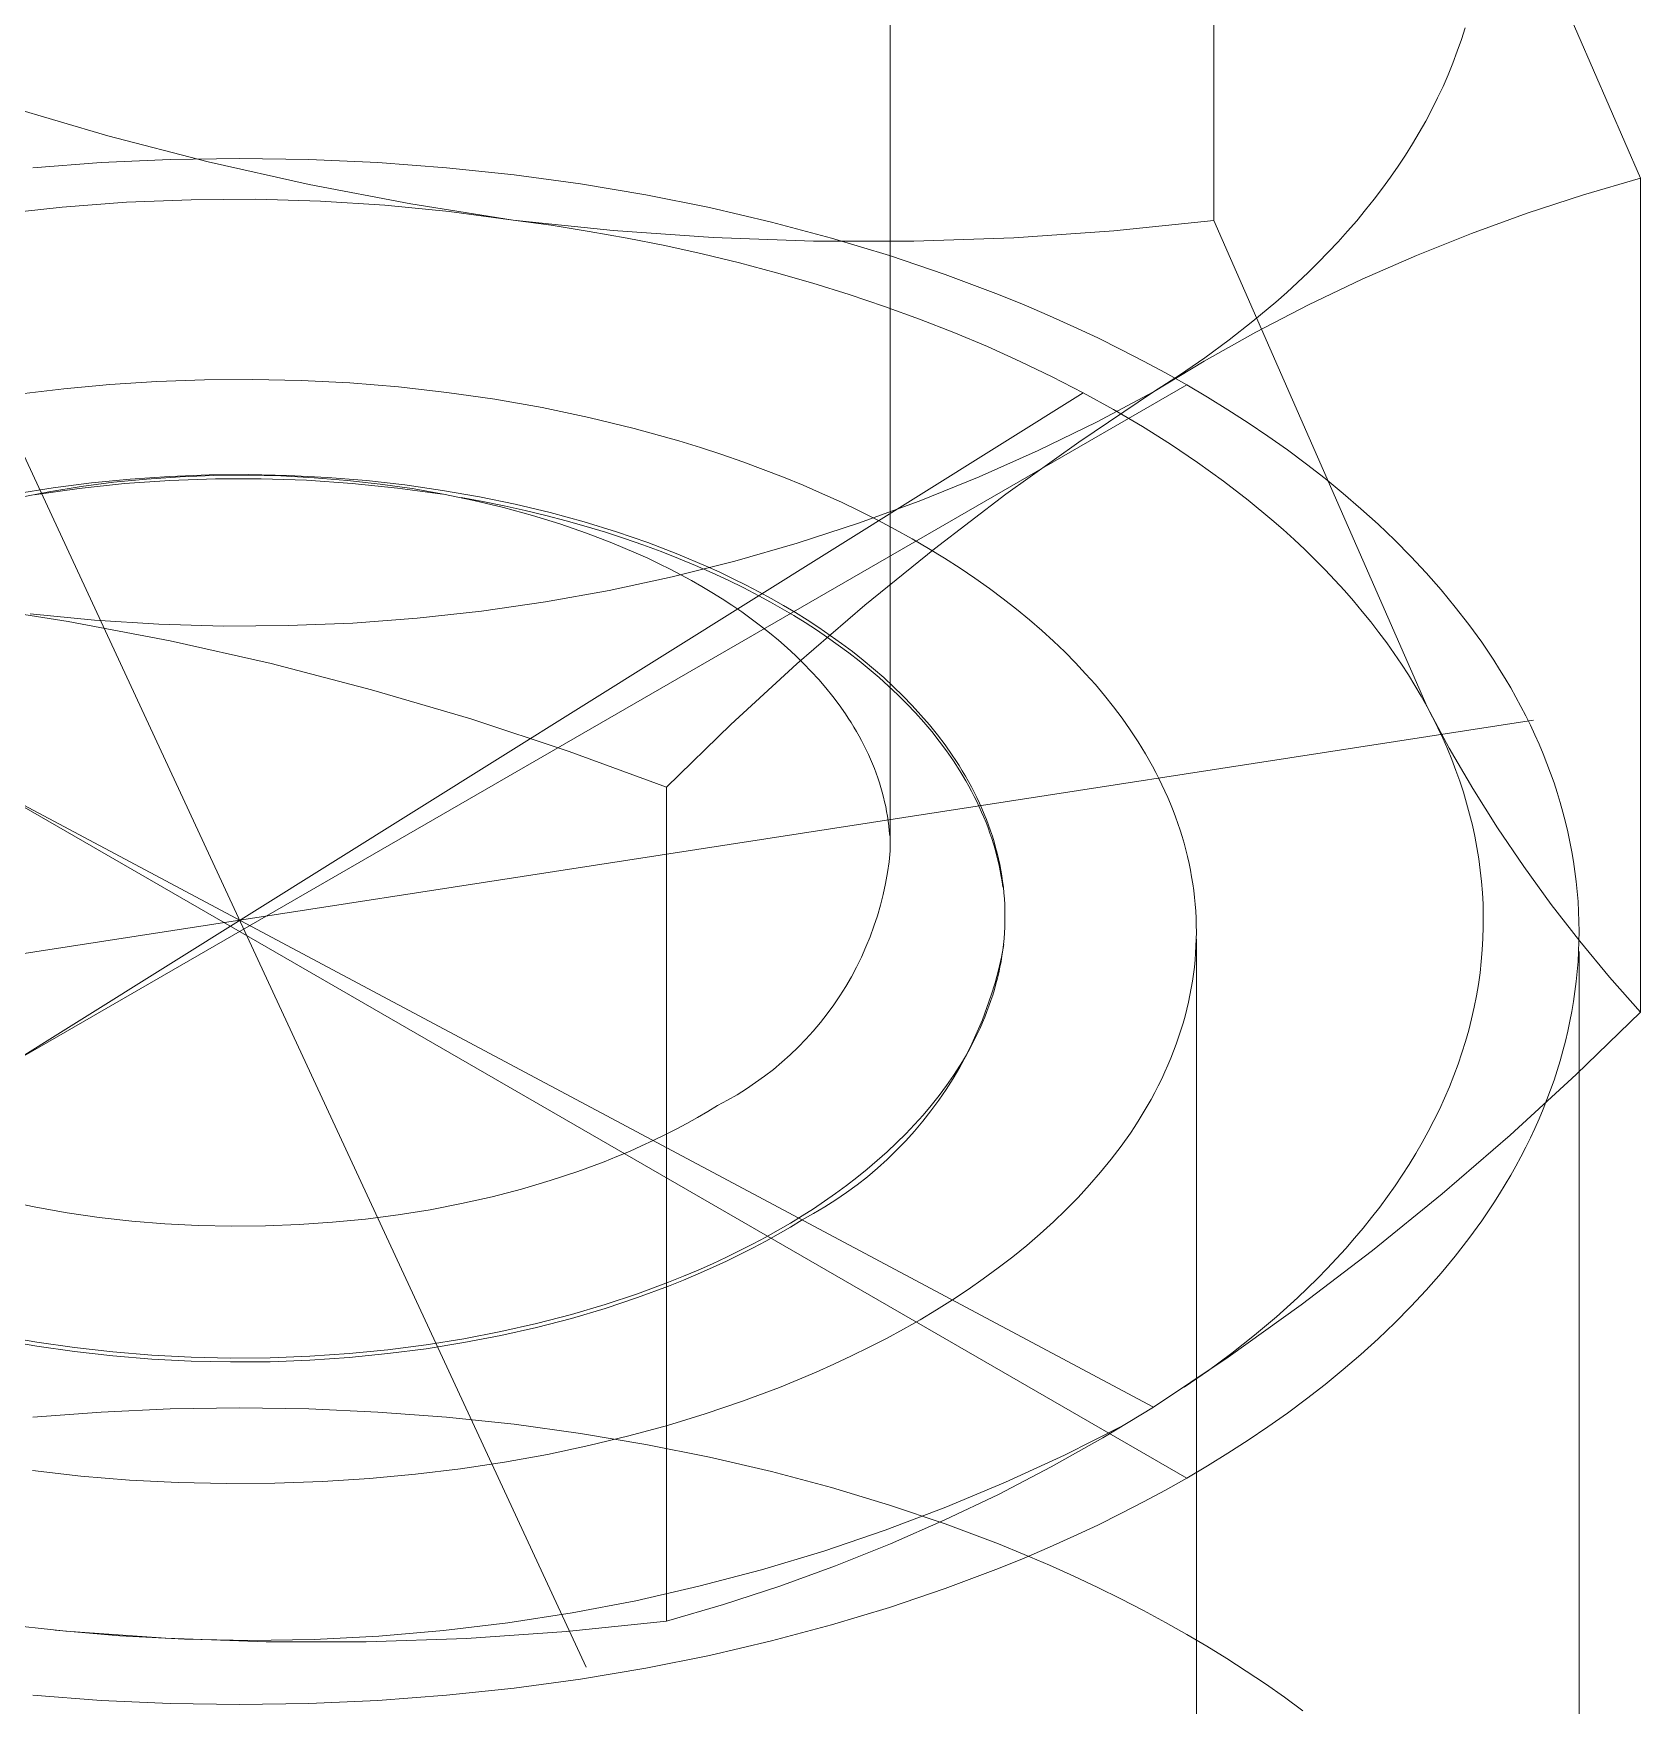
# Model space of a CAD drawing. Header units: millimetres. Extents: x -263 to 4879, y -277 to 2995.
# Drawn here: x 3978.86 to 3986.35, y 2095.84 to 2103.64 of the extents above; entities that cross this region are included whole.
import ezdxf

# ---------------------------------------------------------------- set-up
doc = ezdxf.new("R2010")
doc.units = ezdxf.units.MM
doc.layers.add('ZANO_R', color=7, linetype='Continuous', lineweight=0)

msp = doc.modelspace()

# ---------------------------------------------------------------- linework, layer by layer
at = {"layer": 'ZANO_R'}
for p, q in [((3982.8515, 2107.199), (3982.8515, 2099.824)), ((3984.36, 2102.7625), (3984.36, 2106.651)), ((3986.3495, 2102.9602), (3985.4079, 2105.1286)), ((3985.5315, 2103.6619), (3985.5141, 2103.6068)), ((3985.5141, 2103.6068), (3985.4951, 2103.5518)), ((3985.4951, 2103.5518), (3985.4746, 2103.497)), ((3985.4524, 2103.4424), (3985.4287, 2103.3881)), ((3985.4746, 2103.497), (3985.4524, 2103.4424)), ((3985.4287, 2103.3881), (3985.4034, 2103.334)), ((3978.741, 2103.2949), (3979.2043, 2103.1582)), ((3985.3765, 2103.2802), (3985.3481, 2103.2266)), ((3985.4034, 2103.334), (3985.3765, 2103.2802)), ((3985.3481, 2103.2266), (3985.3182, 2103.1734)), ((3979.2043, 2103.1582), (3979.6718, 2103.0368)), ((3985.2868, 2103.1206), (3985.2539, 2103.0681)), ((3985.3182, 2103.1734), (3985.2868, 2103.1206)), ((3979.4956, 2103.0473), (3979.1738, 2103.0329)), ((3979.8187, 2103.0521), (3979.4956, 2103.0473)), ((3979.6718, 2103.0368), (3980.143, 2102.9307)), ((3980.1417, 2103.0473), (3979.8187, 2103.0521)), ((3980.4635, 2103.0329), (3980.1417, 2103.0473)), ((3985.2539, 2103.0681), (3985.2195, 2103.0159)), ((3981.4347, 2096.0174), (3978.2026, 2102.9817)), ((3979.1738, 2103.0329), (3978.8546, 2103.0089)), ((3980.7827, 2103.0089), (3980.4635, 2103.0329)), ((3981.0981, 2102.9756), (3980.7827, 2103.0089)), ((3981.4085, 2102.9333), (3981.0981, 2102.9756)), ((3985.1836, 2102.9642), (3985.1464, 2102.9129)), ((3985.2195, 2103.0159), (3985.1836, 2102.9642)), ((3986.084, 2102.883), (3986.3495, 2102.9602)), ((3986.3495, 2099.0718), (3986.3495, 2102.9602)), ((3980.143, 2102.9307), (3980.6174, 2102.8401)), ((3981.7127, 2102.8823), (3981.4085, 2102.9333)), ((3982.0098, 2102.8229), (3981.7127, 2102.8823)), ((3985.1464, 2102.9129), (3985.1077, 2102.8621)), ((3985.8211, 2102.7972), (3986.084, 2102.883)), ((3978.6913, 2102.7923), (3978.9908, 2102.8251)), ((3978.9908, 2102.8251), (3979.2914, 2102.8476)), ((3979.2914, 2102.8476), (3979.5925, 2102.8597)), ((3979.5925, 2102.8597), (3979.8938, 2102.8615)), ((3979.8938, 2102.8615), (3980.1951, 2102.8528)), ((3980.1951, 2102.8528), (3980.4958, 2102.8339)), ((3980.4958, 2102.8339), (3980.7958, 2102.8046)), ((3980.6174, 2102.8401), (3981.0945, 2102.765)), ((3980.7958, 2102.8046), (3981.0945, 2102.765)), ((3982.2987, 2102.7556), (3982.0098, 2102.8229)), ((3985.0676, 2102.8117), (3985.0262, 2102.7618)), ((3985.1077, 2102.8621), (3985.0676, 2102.8117)), ((3981.0945, 2102.765), (3981.5595, 2102.7158)), ((3981.0945, 2102.765), (3981.2713, 2102.7403)), ((3981.2713, 2102.7403), (3981.4481, 2102.7121)), ((3982.5785, 2102.6809), (3982.2987, 2102.7556)), ((3983.8948, 2102.7141), (3984.36, 2102.7625)), ((3984.36, 2102.7625), (3985.3547, 2100.4944)), ((3985.0262, 2102.7618), (3984.9834, 2102.7123)), ((3985.5612, 2102.7028), (3985.8211, 2102.7972)), ((3981.4481, 2102.7121), (3981.6246, 2102.6805)), ((3981.5595, 2102.7158), (3982.026, 2102.6829)), ((3981.6246, 2102.6805), (3981.8004, 2102.6454)), ((3982.026, 2102.6829), (3982.4933, 2102.6663)), ((3982.4933, 2102.6663), (3982.961, 2102.6659)), ((3982.8486, 2102.5993), (3982.5785, 2102.6809)), ((3982.961, 2102.6659), (3983.4283, 2102.6819)), ((3983.4283, 2102.6819), (3983.8948, 2102.7141)), ((3984.9393, 2102.6634), (3984.8939, 2102.6151)), ((3984.9834, 2102.7123), (3984.9393, 2102.6634)), ((3985.3045, 2102.5999), (3985.5612, 2102.7028)), ((3981.8004, 2102.6454), (3981.9753, 2102.6069)), ((3981.9753, 2102.6069), (3982.149, 2102.5648)), ((3983.1082, 2102.5113), (3982.8486, 2102.5993)), ((3984.8939, 2102.6151), (3984.8473, 2102.5673)), ((3985.0513, 2102.4887), (3985.3045, 2102.5999)), ((3982.149, 2102.5648), (3982.3211, 2102.5192)), ((3982.3211, 2102.5192), (3982.4914, 2102.4702)), ((3983.3567, 2102.4175), (3983.1082, 2102.5113)), ((3984.7994, 2102.52), (3984.7503, 2102.4733)), ((3984.8473, 2102.5673), (3984.7994, 2102.52)), ((3982.4914, 2102.4702), (3982.6596, 2102.4177)), ((3982.6596, 2102.4177), (3982.8253, 2102.3618)), ((3983.4768, 2102.3687), (3983.3567, 2102.4175)), ((3984.7001, 2102.4272), (3984.6487, 2102.3818)), ((3984.7503, 2102.4733), (3984.7001, 2102.4272)), ((3984.8019, 2102.3693), (3985.0513, 2102.4887)), ((3982.8253, 2102.3618), (3982.9883, 2102.3026)), ((3983.5939, 2102.3186), (3983.4768, 2102.3687)), ((3984.6487, 2102.3818), (3984.5426, 2102.2927)), ((3984.5565, 2102.2418), (3984.8019, 2102.3693)), ((3982.9883, 2102.3026), (3983.1482, 2102.2401)), ((3983.7081, 2102.2673), (3983.5939, 2102.3186)), ((3983.8193, 2102.215), (3983.7081, 2102.2673)), ((3984.5426, 2102.2927), (3984.4323, 2102.2062)), ((3983.1482, 2102.2401), (3983.3047, 2102.1744)), ((3983.9275, 2102.1616), (3983.8193, 2102.215)), ((3984.3154, 2102.1063), (3984.5565, 2102.2418)), ((3984.4323, 2102.2062), (3984.3181, 2102.1224)), ((3983.3047, 2102.1744), (3983.4577, 2102.1056)), ((3983.4577, 2102.1056), (3983.6067, 2102.0339)), ((3984.0326, 2102.1074), (3983.9275, 2102.1616)), ((3984.1348, 2102.0522), (3984.0326, 2102.1074)), ((3984.0789, 2101.963), (3984.3154, 2102.1063)), ((3984.3181, 2102.1224), (3984.2002, 2102.0413)), ((3979.6548, 2102.0204), (3979.8793, 2102.0219)), ((3979.8793, 2102.0219), (3980.1055, 2102.0168)), ((3983.6067, 2102.0339), (3983.7515, 2101.9592)), ((3984.2002, 2102.0413), (3984.0789, 2101.963)), ((3984.2339, 2101.9963), (3984.1348, 2102.0522)), ((3975.4035, 2096.898), (3984.2339, 2101.9963)), ((3975.4035, 2101.9963), (3984.2339, 2096.898)), ((3975.8858, 2097.0399), (3983.7515, 2101.9592)), ((3978.7886, 2101.9525), (3978.9989, 2101.9783)), ((3978.9989, 2101.9783), (3979.2139, 2101.9983)), ((3979.2139, 2101.9983), (3979.4327, 2102.0125)), ((3979.4327, 2102.0125), (3979.6548, 2102.0204)), ((3980.1055, 2102.0168), (3980.3323, 2102.005)), ((3980.3323, 2102.005), (3980.5591, 2101.9864)), ((3980.5591, 2101.9864), (3980.7847, 2101.961)), ((3980.7847, 2101.961), (3981.0084, 2101.9288)), ((3983.7314, 2101.7298), (3984.0789, 2101.963)), ((3983.7515, 2101.9592), (3983.892, 2101.8818)), ((3984.0789, 2101.963), (3983.8126, 2101.8219)), ((3984.3308, 2101.939), (3984.2339, 2101.9963)), ((3981.0084, 2101.9288), (3981.2293, 2101.89)), ((3981.2293, 2101.89), (3981.4463, 2101.8445)), ((3983.892, 2101.8818), (3984.0278, 2101.8018)), ((3984.4263, 2101.8801), (3984.3308, 2101.939)), ((3984.5203, 2101.8194), (3984.4263, 2101.8801)), ((3981.4463, 2101.8445), (3981.6587, 2101.7928)), ((3981.6587, 2101.7928), (3981.8656, 2101.7349)), ((3983.8126, 2101.8219), (3983.5417, 2101.69)), ((3984.0278, 2101.8018), (3984.1587, 2101.7192)), ((3984.6127, 2101.7569), (3984.5203, 2101.8194)), ((3984.0789, 2097.2289), (3975.5584, 2101.7702)), ((3981.8656, 2101.7349), (3981.9668, 2101.7038)), ((3983.3911, 2101.4861), (3983.7314, 2101.7298)), ((3984.1587, 2101.7192), (3984.2846, 2101.6344)), ((3984.7034, 2101.6927), (3984.6127, 2101.7569)), ((3981.9668, 2101.7038), (3982.0663, 2101.6712)), ((3982.0663, 2101.6712), (3982.1641, 2101.6373)), ((3982.1641, 2101.6373), (3982.2601, 2101.6021)), ((3983.5417, 2101.69), (3983.2663, 2101.5675)), ((3984.2846, 2101.6344), (3984.4053, 2101.5473)), ((3984.7921, 2101.6268), (3984.7034, 2101.6927)), ((3979.3088, 2101.5569), (3979.1275, 2101.539)), ((3979.3853, 2101.5571), (3979.2311, 2101.5419)), ((3979.4919, 2101.5694), (3979.3088, 2101.5569)), ((3979.5409, 2101.5677), (3979.3853, 2101.5571)), ((3979.6762, 2101.5764), (3979.4919, 2101.5694)), ((3979.7062, 2101.5585), (3979.4939, 2101.5509)), ((3979.6976, 2101.5736), (3979.5409, 2101.5677)), ((3979.8609, 2101.5779), (3979.6762, 2101.5764)), ((3979.8545, 2101.5749), (3979.6976, 2101.5736)), ((3979.9186, 2101.5587), (3979.7062, 2101.5585)), ((3980.0112, 2101.5715), (3979.8545, 2101.5749)), ((3980.0452, 2101.5739), (3979.8609, 2101.5779)), ((3980.1308, 2101.5516), (3979.9186, 2101.5587)), ((3980.1669, 2101.5635), (3980.0112, 2101.5715)), ((3980.2284, 2101.5644), (3980.0452, 2101.5739)), ((3980.3211, 2101.5508), (3980.1669, 2101.5635)), ((3980.4098, 2101.5496), (3980.2284, 2101.5644)), ((3982.2601, 2101.6021), (3982.3541, 2101.5656)), ((3982.3541, 2101.5656), (3982.4463, 2101.5278)), ((3983.2663, 2101.5675), (3982.9869, 2101.4545)), ((3984.8789, 2101.5591), (3984.7921, 2101.6268)), ((3984.9636, 2101.4899), (3984.8789, 2101.5591)), ((3978.9487, 2101.5159), (3978.7732, 2101.4876)), ((3978.93, 2101.4982), (3978.784, 2101.47)), ((3979.0708, 2101.5136), (3978.8605, 2101.4839)), ((3979.0792, 2101.5222), (3978.93, 2101.4982)), ((3979.1275, 2101.539), (3978.9487, 2101.5159)), ((3979.282, 2101.5359), (3979.0708, 2101.5136)), ((3979.2311, 2101.5419), (3979.0792, 2101.5222)), ((3979.4939, 2101.5509), (3979.282, 2101.5359)), ((3980.3427, 2101.537), (3980.1308, 2101.5516)), ((3980.4732, 2101.5338), (3980.3211, 2101.5508)), ((3980.554, 2101.5151), (3980.3427, 2101.537)), ((3980.5887, 2101.5295), (3980.4098, 2101.5496)), ((3980.6225, 2101.5124), (3980.4732, 2101.5338)), ((3980.7644, 2101.4859), (3980.554, 2101.5151)), ((3980.7644, 2101.5044), (3980.5887, 2101.5295)), ((3980.7687, 2101.4869), (3980.6225, 2101.5124)), ((3980.9363, 2101.4744), (3980.7644, 2101.5044)), ((3980.9111, 2101.4575), (3980.7687, 2101.4869)), ((3982.4463, 2101.5278), (3982.5363, 2101.4889)), ((3982.5363, 2101.4889), (3982.6243, 2101.4488)), ((3983.0583, 2101.2323), (3983.3911, 2101.4861)), ((3984.4053, 2101.5473), (3984.5205, 2101.4583)), ((3985.0459, 2101.4189), (3984.9636, 2101.4899)), ((3980.9522, 2101.4528), (3980.8508, 2101.4715)), ((3981.0495, 2101.4244), (3980.9111, 2101.4575)), ((3981.1039, 2101.4398), (3980.9363, 2101.4744)), ((3981.052, 2101.4326), (3980.9522, 2101.4528)), ((3981.1833, 2101.3878), (3981.0495, 2101.4244)), ((3981.1502, 2101.4107), (3981.052, 2101.4326)), ((3981.2667, 2101.4008), (3981.1039, 2101.4398)), ((3981.2466, 2101.3874), (3981.1502, 2101.4107)), ((3981.4241, 2101.3577), (3981.2667, 2101.4008)), ((3982.6243, 2101.4488), (3982.7101, 2101.4077)), ((3982.9869, 2101.4545), (3982.7038, 2101.3513)), ((3982.7101, 2101.4077), (3982.7937, 2101.3655)), ((3984.5205, 2101.4583), (3984.6302, 2101.3674)), ((3985.1259, 2101.3463), (3985.0459, 2101.4189)), ((3981.3122, 2101.348), (3981.1833, 2101.3878)), ((3981.3411, 2101.3626), (3981.2466, 2101.3874)), ((3981.436, 2101.3053), (3981.3122, 2101.348)), ((3981.4337, 2101.3364), (3981.3411, 2101.3626)), ((3981.5758, 2101.3109), (3981.4241, 2101.3577)), ((3981.5243, 2101.3089), (3981.4337, 2101.3364)), ((3982.7038, 2101.3513), (3982.4173, 2101.2578)), ((3982.7937, 2101.3655), (3982.8751, 2101.3224)), ((3982.8751, 2101.3224), (3982.9541, 2101.2784)), ((3984.6302, 2101.3674), (3984.6829, 2101.3213)), ((3984.6829, 2101.3213), (3984.7342, 2101.2748)), ((3985.2034, 2101.2722), (3985.1259, 2101.3463)), ((3981.5544, 2101.2599), (3981.436, 2101.3053)), ((3981.6128, 2101.2802), (3981.5243, 2101.3089)), ((3981.6673, 2101.2121), (3981.5544, 2101.2599)), ((3981.7214, 2101.2607), (3981.5758, 2101.3109)), ((3981.6991, 2101.2502), (3981.6128, 2101.2802)), ((3981.7832, 2101.2192), (3981.6991, 2101.2502)), ((3981.8608, 2101.2073), (3981.7214, 2101.2607)), ((3982.4173, 2101.2578), (3982.1278, 2101.1742)), ((3982.9541, 2101.2784), (3983.0308, 2101.2336)), ((3984.7342, 2101.2748), (3984.7841, 2101.2279)), ((3985.2783, 2101.1964), (3985.2034, 2101.2722)), ((3981.7216, 2101.1875), (3981.6673, 2101.2121)), ((3981.7745, 2101.1623), (3981.7216, 2101.1875)), ((3981.865, 2101.1871), (3981.7832, 2101.2192)), ((3982.1278, 2101.1742), (3981.8355, 2101.1007)), ((3981.9935, 2101.1511), (3981.8608, 2101.2073)), ((3981.9445, 2101.154), (3981.865, 2101.1871)), ((3982.7333, 2100.9686), (3983.0583, 2101.2323)), ((3983.0308, 2101.2336), (3983.1052, 2101.1879)), ((3983.1052, 2101.1879), (3983.1771, 2101.1415)), ((3984.7841, 2101.2279), (3984.8325, 2101.1807)), ((3984.8325, 2101.1807), (3984.8795, 2101.1331)), ((3985.3504, 2101.1192), (3985.2783, 2101.1964)), ((3981.8355, 2101.1007), (3981.5409, 2101.0372)), ((3981.8259, 2101.1367), (3981.7745, 2101.1623)), ((3981.8759, 2101.1106), (3981.8259, 2101.1367)), ((3981.9248, 2101.0839), (3981.8759, 2101.1106)), ((3982.0217, 2101.12), (3981.9445, 2101.154)), ((3982.0574, 2101.1221), (3981.9935, 2101.1511)), ((3982.0965, 2101.0851), (3982.0217, 2101.12)), ((3982.1196, 2101.0925), (3982.0574, 2101.1221)), ((3982.1801, 2101.0623), (3982.1196, 2101.0925)), ((3983.1771, 2101.1415), (3983.2467, 2101.0944)), ((3983.2467, 2101.0944), (3983.3138, 2101.0467)), ((3984.8795, 2101.1331), (3984.9249, 2101.0852)), ((3985.4197, 2101.0405), (3985.3504, 2101.1192)), ((3981.5409, 2101.0372), (3981.2443, 2100.9839)), ((3981.9732, 2101.0564), (3981.9248, 2101.0839)), ((3982.0208, 2101.028), (3981.9732, 2101.0564)), ((3982.0678, 2100.9987), (3982.0208, 2101.028)), ((3982.1689, 2101.0495), (3982.0965, 2101.0851)), ((3982.2389, 2101.0132), (3982.1689, 2101.0495)), ((3982.2389, 2101.0317), (3982.1801, 2101.0623)), ((3982.2965, 2101.0003), (3982.2389, 2101.0317)), ((3982.2941, 2100.9831), (3982.2389, 2101.0132)), ((3983.3138, 2101.0467), (3983.3784, 2100.9985)), ((3984.9249, 2101.0852), (3984.9689, 2101.0371)), ((3984.9689, 2101.0371), (3985.0115, 2100.9886)), ((3985.4859, 2100.9604), (3985.4197, 2101.0405)), ((3978.5428, 2100.9682), (3979.0199, 2100.8931)), ((3980.9461, 2100.9408), (3980.6465, 2100.9081)), ((3981.2443, 2100.9839), (3980.9461, 2100.9408)), ((3982.1139, 2100.9686), (3982.0678, 2100.9987)), ((3982.1592, 2100.9376), (3982.1139, 2100.9686)), ((3982.2036, 2100.9057), (3982.1592, 2100.9376)), ((3982.3486, 2100.9521), (3982.2941, 2100.9831)), ((3982.3534, 2100.9679), (3982.2965, 2101.0003)), ((3982.4024, 2100.9202), (3982.3486, 2100.9521)), ((3982.4094, 2100.9345), (3982.3534, 2100.9679)), ((3982.4647, 2100.9), (3982.4094, 2100.9345)), ((3982.4164, 2100.6951), (3982.7333, 2100.9686)), ((3983.3784, 2100.9985), (3983.4406, 2100.9497)), ((3983.4406, 2100.9497), (3983.5004, 2100.9005)), ((3985.0115, 2100.9886), (3985.0525, 2100.94)), ((3985.0525, 2100.94), (3985.092, 2100.8911)), ((3985.5491, 2100.879), (3985.4859, 2100.9604)), ((3979.1415, 2100.8993), (3978.8416, 2100.9286)), ((3979.0199, 2100.8931), (3979.4944, 2100.8024)), ((3979.4423, 2100.8803), (3979.1415, 2100.8993)), ((3979.7435, 2100.8717), (3979.4423, 2100.8803)), ((3980.0449, 2100.8735), (3979.7435, 2100.8717)), ((3980.346, 2100.8856), (3980.0449, 2100.8735)), ((3980.6465, 2100.9081), (3980.346, 2100.8856)), ((3982.247, 2100.873), (3982.2036, 2100.9057)), ((3982.2894, 2100.8395), (3982.247, 2100.873)), ((3982.4555, 2100.8874), (3982.4024, 2100.9202)), ((3982.5077, 2100.8536), (3982.4555, 2100.8874)), ((3982.519, 2100.8645), (3982.4647, 2100.9)), ((3982.5589, 2100.8189), (3982.5077, 2100.8536)), ((3982.5723, 2100.8281), (3982.519, 2100.8645)), ((3983.5004, 2100.9005), (3983.5577, 2100.8509)), ((3985.092, 2100.8911), (3985.1301, 2100.8419)), ((3985.609, 2100.7962), (3985.5491, 2100.879)), ((3979.4944, 2100.8024), (3979.9656, 2100.6963)), ((3982.3306, 2100.8052), (3982.2894, 2100.8395)), ((3982.3707, 2100.7701), (3982.3306, 2100.8052)), ((3982.6093, 2100.7832), (3982.5589, 2100.8189)), ((3982.6245, 2100.7906), (3982.5723, 2100.8281)), ((3982.6585, 2100.7467), (3982.6093, 2100.7832)), ((3982.6755, 2100.7522), (3982.6245, 2100.7906)), ((3983.5577, 2100.8509), (3983.6126, 2100.8009)), ((3983.6126, 2100.8009), (3983.665, 2100.7506)), ((3985.1301, 2100.8419), (3985.1666, 2100.7927)), ((3985.1666, 2100.7927), (3985.2017, 2100.7432)), ((3985.6656, 2100.7122), (3985.609, 2100.7962)), ((3979.9656, 2100.6963), (3980.433, 2100.5749)), ((3982.4096, 2100.7342), (3982.3707, 2100.7701)), ((3982.4472, 2100.6975), (3982.4096, 2100.7342)), ((3982.4835, 2100.6601), (3982.4472, 2100.6975)), ((3982.7067, 2100.7092), (3982.6585, 2100.7467)), ((3982.7254, 2100.7127), (3982.6755, 2100.7522)), ((3982.7537, 2100.6709), (3982.7067, 2100.7092)), ((3982.7739, 2100.6723), (3982.7254, 2100.7127)), ((3983.665, 2100.7506), (3983.7151, 2100.7001)), ((3983.7151, 2100.7001), (3983.7627, 2100.6494)), ((3985.2017, 2100.7432), (3985.2353, 2100.6936)), ((3985.6927, 2100.6697), (3985.6656, 2100.7122)), ((3982.108, 2100.4122), (3982.4164, 2100.6951)), ((3982.5183, 2100.6219), (3982.4835, 2100.6601)), ((3982.5517, 2100.5831), (3982.5183, 2100.6219)), ((3982.7995, 2100.6317), (3982.7537, 2100.6709)), ((3982.8211, 2100.631), (3982.7739, 2100.6723)), ((3982.844, 2100.5917), (3982.7995, 2100.6317)), ((3982.8668, 2100.5888), (3982.8211, 2100.631)), ((3983.7627, 2100.6494), (3983.8079, 2100.5986)), ((3985.2353, 2100.6936), (3985.2674, 2100.6439)), ((3985.2674, 2100.6439), (3985.298, 2100.5941)), ((3985.7188, 2100.627), (3985.6927, 2100.6697)), ((3985.7441, 2100.584), (3985.7188, 2100.627)), ((3980.433, 2100.5749), (3980.8963, 2100.4383)), ((3982.5836, 2100.5436), (3982.5517, 2100.5831)), ((3982.6139, 2100.5035), (3982.5836, 2100.5436)), ((3982.8871, 2100.5508), (3982.844, 2100.5917)), ((3982.9111, 2100.5456), (3982.8668, 2100.5888)), ((3982.9289, 2100.5091), (3982.8871, 2100.5508)), ((3982.9537, 2100.5016), (3982.9111, 2100.5456)), ((3983.8079, 2100.5986), (3983.8512, 2100.5472)), ((3983.8512, 2100.5472), (3983.8929, 2100.4948)), ((3985.298, 2100.5941), (3985.3271, 2100.5443)), ((3985.3271, 2100.5443), (3985.3547, 2100.4944)), ((3985.7685, 2100.5407), (3985.7441, 2100.584)), ((3985.792, 2100.4971), (3985.7685, 2100.5407)), ((3982.6425, 2100.4627), (3982.6139, 2100.5035)), ((3982.6563, 2100.4421), (3982.6425, 2100.4627)), ((3982.9691, 2100.4666), (3982.9289, 2100.5091)), ((3982.9947, 2100.4567), (3982.9537, 2100.5016)), ((3983.0078, 2100.4233), (3982.9691, 2100.4666)), ((3983.8929, 2100.4948), (3983.9328, 2100.4414)), ((3985.3547, 2100.4944), (3985.4579, 2100.3028)), ((3985.3547, 2100.4944), (3985.3801, 2100.4461)), ((3985.8145, 2100.4533), (3985.792, 2100.4971)), ((3973.7874, 2098.5665), (3985.8499, 2100.4326)), ((3980.8963, 2100.4383), (3981.3549, 2100.2866)), ((3981.8083, 2100.1201), (3982.108, 2100.4122)), ((3982.6695, 2100.4214), (3982.6563, 2100.4421)), ((3982.6824, 2100.4005), (3982.6695, 2100.4214)), ((3982.6948, 2100.3795), (3982.6824, 2100.4005)), ((3983.034, 2100.4111), (3982.9947, 2100.4567)), ((3983.0449, 2100.3793), (3983.0078, 2100.4233)), ((3983.0715, 2100.3646), (3983.034, 2100.4111)), ((3983.9328, 2100.4414), (3983.971, 2100.387)), ((3983.971, 2100.387), (3984.0073, 2100.3317)), ((3985.3801, 2100.4461), (3985.4043, 2100.3973)), ((3985.4043, 2100.3973), (3985.4273, 2100.3482)), ((3985.8362, 2100.4093), (3985.8145, 2100.4533)), ((3985.8569, 2100.365), (3985.8362, 2100.4093)), ((3982.7068, 2100.3584), (3982.6948, 2100.3795)), ((3982.7184, 2100.3371), (3982.7068, 2100.3584)), ((3982.7294, 2100.3158), (3982.7184, 2100.3371)), ((3982.7401, 2100.2943), (3982.7294, 2100.3158)), ((3983.0804, 2100.3346), (3983.0449, 2100.3793)), ((3983.1071, 2100.3174), (3983.0715, 2100.3646)), ((3983.1141, 2100.2892), (3983.0804, 2100.3346)), ((3983.1409, 2100.2694), (3983.1071, 2100.3174)), ((3984.0073, 2100.3317), (3984.0417, 2100.2754)), ((3985.4273, 2100.3482), (3985.449, 2100.2988)), ((3985.8767, 2100.3205), (3985.8569, 2100.365)), ((3985.8955, 2100.2758), (3985.8767, 2100.3205)), ((3981.3549, 2100.2866), (3981.8083, 2100.1201)), ((3982.7502, 2100.2727), (3982.7401, 2100.2943)), ((3982.7599, 2100.251), (3982.7502, 2100.2727)), ((3982.7692, 2100.2292), (3982.7599, 2100.251)), ((3982.7779, 2100.2073), (3982.7692, 2100.2292)), ((3983.1461, 2100.2431), (3983.1141, 2100.2892)), ((3983.157, 2100.2452), (3983.1409, 2100.2694)), ((3983.1763, 2100.1965), (3983.1461, 2100.2431)), ((3983.1726, 2100.2208), (3983.157, 2100.2452)), ((3984.0417, 2100.2754), (3984.074, 2100.2183)), ((3985.449, 2100.2988), (3985.4696, 2100.2489)), ((3985.4579, 2100.3028), (3985.5674, 2100.1147)), ((3985.4696, 2100.2489), (3985.4888, 2100.1987)), ((3985.9133, 2100.2309), (3985.8955, 2100.2758)), ((3985.9302, 2100.1858), (3985.9133, 2100.2309)), ((3982.7862, 2100.1853), (3982.7779, 2100.2073)), ((3982.794, 2100.1632), (3982.7862, 2100.1853)), ((3982.8013, 2100.1411), (3982.794, 2100.1632)), ((3983.1878, 2100.1963), (3983.1726, 2100.2208)), ((3983.2046, 2100.1492), (3983.1763, 2100.1965)), ((3983.2024, 2100.1715), (3983.1878, 2100.1963)), ((3983.2165, 2100.1467), (3983.2024, 2100.1715)), ((3984.074, 2100.2183), (3984.0894, 2100.1894)), ((3984.0894, 2100.1894), (3984.1042, 2100.1603)), ((3984.1042, 2100.1603), (3984.1185, 2100.131)), ((3985.4888, 2100.1987), (3985.5068, 2100.1482)), ((3985.9461, 2100.1406), (3985.9302, 2100.1858)), ((3981.8083, 2096.2317), (3981.8083, 2100.1201)), ((3982.8082, 2100.1189), (3982.8013, 2100.1411)), ((3982.8145, 2100.0966), (3982.8082, 2100.1189)), ((3982.8204, 2100.0743), (3982.8145, 2100.0966)), ((3982.8257, 2100.0519), (3982.8204, 2100.0743)), ((3983.218, 2100.1254), (3983.2046, 2100.1492)), ((3983.2301, 2100.1217), (3983.2165, 2100.1467)), ((3983.231, 2100.1014), (3983.218, 2100.1254)), ((3983.2431, 2100.0965), (3983.2301, 2100.1217)), ((3983.2435, 2100.0773), (3983.231, 2100.1014)), ((3983.2556, 2100.0713), (3983.2431, 2100.0965)), ((3983.2554, 2100.0531), (3983.2435, 2100.0773)), ((3984.1185, 2100.131), (3984.1323, 2100.1015)), ((3984.1323, 2100.1015), (3984.1455, 2100.0717)), ((3985.5068, 2100.1482), (3985.5235, 2100.0973)), ((3985.5235, 2100.0973), (3985.5389, 2100.0462)), ((3985.5674, 2100.1147), (3985.6831, 2099.9304)), ((3985.961, 2100.0951), (3985.9461, 2100.1406)), ((3985.9749, 2100.0495), (3985.961, 2100.0951)), ((3982.8305, 2100.0294), (3982.8257, 2100.0519)), ((3982.8349, 2100.0069), (3982.8305, 2100.0294)), ((3982.8387, 2099.9844), (3982.8349, 2100.0069)), ((3983.2669, 2100.0288), (3983.2554, 2100.0531)), ((3983.2676, 2100.0459), (3983.2556, 2100.0713)), ((3983.2779, 2100.0043), (3983.2669, 2100.0288)), ((3983.279, 2100.0203), (3983.2676, 2100.0459)), ((3983.2884, 2099.9798), (3983.2779, 2100.0043)), ((3983.2899, 2099.9947), (3983.279, 2100.0203)), ((3983.3002, 2099.9689), (3983.2899, 2099.9947)), ((3984.1455, 2100.0717), (3984.1581, 2100.0418)), ((3984.1581, 2100.0418), (3984.1701, 2100.0117)), ((3984.1701, 2100.0117), (3984.1816, 2099.9815)), ((3985.5389, 2100.0462), (3985.5529, 2099.9947)), ((3985.5529, 2099.9947), (3985.5656, 2099.943)), ((3985.9878, 2100.0037), (3985.9749, 2100.0495)), ((3985.9997, 2099.9578), (3985.9878, 2100.0037)), ((3982.8421, 2099.9618), (3982.8387, 2099.9844)), ((3982.8449, 2099.9392), (3982.8421, 2099.9618)), ((3982.8472, 2099.9166), (3982.8449, 2099.9392)), ((3982.8491, 2099.8939), (3982.8472, 2099.9166)), ((3983.2983, 2099.9551), (3983.2884, 2099.9798)), ((3983.3078, 2099.9304), (3983.2983, 2099.9551)), ((3983.3099, 2099.9431), (3983.3002, 2099.9689)), ((3983.3167, 2099.9055), (3983.3078, 2099.9304)), ((3983.3191, 2099.9171), (3983.3099, 2099.9431)), ((3983.3277, 2099.8911), (3983.3191, 2099.9171)), ((3984.1816, 2099.9815), (3984.1925, 2099.951)), ((3984.1925, 2099.951), (3984.2027, 2099.9204)), ((3984.2027, 2099.9204), (3984.2123, 2099.8896)), ((3985.5656, 2099.943), (3985.5769, 2099.891)), ((3985.6831, 2099.9304), (3985.8048, 2099.75)), ((3986.0106, 2099.9118), (3985.9997, 2099.9578)), ((3983.3251, 2099.8806), (3983.3167, 2099.9055)), ((3983.333, 2099.8556), (3983.3251, 2099.8806)), ((3983.3357, 2099.8649), (3983.3277, 2099.8911)), ((3983.3403, 2099.8305), (3983.333, 2099.8556)), ((3983.3432, 2099.8387), (3983.3357, 2099.8649)), ((3983.3501, 2099.8124), (3983.3432, 2099.8387)), ((3984.2123, 2099.8896), (3984.2214, 2099.8587)), ((3984.2214, 2099.8587), (3984.2297, 2099.8276)), ((3985.5769, 2099.891), (3985.5868, 2099.8388)), ((3985.5868, 2099.8388), (3985.5954, 2099.7864)), ((3986.0205, 2099.8657), (3986.0106, 2099.9118)), ((3986.0293, 2099.8194), (3986.0205, 2099.8657)), ((3982.8387, 2099.7216), (3982.846, 2099.7727)), ((3982.846, 2099.7727), (3982.8515, 2099.824)), ((3983.3472, 2099.8053), (3983.3403, 2099.8305)), ((3983.3534, 2099.7801), (3983.3472, 2099.8053)), ((3983.3563, 2099.7861), (3983.3501, 2099.8124)), ((3983.3592, 2099.7548), (3983.3534, 2099.7801)), ((3983.3621, 2099.7597), (3983.3563, 2099.7861)), ((3984.2297, 2099.8276), (3984.2375, 2099.7963)), ((3984.2375, 2099.7963), (3984.2446, 2099.7649)), ((3984.2446, 2099.7649), (3984.251, 2099.7334)), ((3985.5954, 2099.7864), (3985.6025, 2099.7338)), ((3986.0371, 2099.7731), (3986.0293, 2099.8194)), ((3986.0439, 2099.7267), (3986.0371, 2099.7731)), ((3982.8296, 2099.6707), (3982.8387, 2099.7216)), ((3983.3644, 2099.7295), (3983.3592, 2099.7548)), ((3983.3672, 2099.7332), (3983.3621, 2099.7597)), ((3983.369, 2099.7041), (3983.3644, 2099.7295)), ((3983.3717, 2099.7067), (3983.3672, 2099.7332)), ((3983.3732, 2099.6787), (3983.369, 2099.7041)), ((3983.3756, 2099.6801), (3983.3717, 2099.7067)), ((3984.251, 2099.7334), (3984.2568, 2099.7017)), ((3984.2568, 2099.7017), (3984.262, 2099.67)), ((3985.6025, 2099.7338), (3985.6082, 2099.681)), ((3985.8048, 2099.75), (3985.9325, 2099.5737)), ((3986.0496, 2099.6802), (3986.0439, 2099.7267)), ((3982.8062, 2099.5702), (3982.8188, 2099.6202)), ((3982.8188, 2099.6202), (3982.8296, 2099.6707)), ((3983.3767, 2099.6533), (3983.3732, 2099.6787)), ((3983.379, 2099.6536), (3983.3756, 2099.6801)), ((3983.3817, 2099.6269), (3983.379, 2099.6536)), ((3983.3838, 2099.6003), (3983.3817, 2099.6269)), ((3984.262, 2099.67), (3984.2664, 2099.6381)), ((3984.2664, 2099.6381), (3984.2702, 2099.606)), ((3984.2702, 2099.606), (3984.2733, 2099.5739)), ((3985.6082, 2099.681), (3985.6124, 2099.628)), ((3985.6124, 2099.628), (3985.6152, 2099.5749)), ((3986.0543, 2099.6337), (3986.0496, 2099.6802)), ((3986.058, 2099.5871), (3986.0543, 2099.6337)), ((3982.7919, 2099.5206), (3982.8062, 2099.5702)), ((3983.3854, 2099.5737), (3983.3838, 2099.6003)), ((3983.3863, 2099.547), (3983.3854, 2099.5737)), ((3983.3867, 2099.5203), (3983.3863, 2099.547)), ((3984.2733, 2099.5739), (3984.2757, 2099.5417)), ((3984.2757, 2099.5417), (3984.2774, 2099.5094)), ((3985.6152, 2099.5749), (3985.6166, 2099.5217)), ((3985.9325, 2099.5737), (3986.0659, 2099.4018)), ((3986.0606, 2099.5404), (3986.058, 2099.5871)), ((3986.0622, 2099.4938), (3986.0606, 2099.5404)), ((3982.7581, 2099.423), (3982.7758, 2099.4715)), ((3982.7758, 2099.4715), (3982.7919, 2099.5206)), ((3983.3841, 2099.4404), (3983.3856, 2099.4671)), ((3983.3856, 2099.4671), (3983.3864, 2099.4937)), ((3983.3864, 2099.4937), (3983.3867, 2099.5203)), ((3984.2774, 2099.5094), (3984.2784, 2099.4771)), ((3984.2784, 2099.4771), (3984.2787, 2099.4446)), ((3985.6164, 2099.4683), (3985.6148, 2099.4149)), ((3985.6166, 2099.5217), (3985.6164, 2099.4683)), ((3986.0627, 2099.4471), (3986.0622, 2099.4938)), ((3982.7175, 2099.328), (3982.7386, 2099.3751)), ((3982.7386, 2099.3751), (3982.7581, 2099.423)), ((3983.3697, 2099.3272), (3983.3814, 2099.3871)), ((3983.3763, 2099.3608), (3983.3795, 2099.3873)), ((3983.3795, 2099.3873), (3983.3821, 2099.4138)), ((3983.3821, 2099.4138), (3983.3841, 2099.4404)), ((3984.2771, 2099.3795), (3984.2753, 2099.3469)), ((3984.2783, 2099.4121), (3984.2771, 2099.3795)), ((3984.2787, 2099.4446), (3984.2783, 2099.4121)), ((3984.2787, 2099.4121), (3984.2787, 2012.0489)), ((3985.6148, 2099.4149), (3985.6118, 2099.3614)), ((3986.0606, 2099.3538), (3986.0622, 2099.4005)), ((3986.0622, 2099.4005), (3986.0627, 2099.4471)), ((3986.0659, 2099.4018), (3986.205, 2099.2345)), ((3982.6948, 2099.2816), (3982.7175, 2099.328)), ((3983.3559, 2099.2676), (3983.3697, 2099.3272)), ((3983.3631, 2099.2815), (3983.3681, 2099.3079)), ((3983.3681, 2099.3079), (3983.3725, 2099.3343)), ((3983.3725, 2099.3343), (3983.3763, 2099.3608)), ((3984.2727, 2099.3143), (3984.2695, 2099.2816)), ((3984.2753, 2099.3469), (3984.2727, 2099.3143)), ((3985.6072, 2099.3079), (3985.6011, 2099.2544)), ((3985.6118, 2099.3614), (3985.6072, 2099.3079)), ((3986.0543, 2099.2606), (3986.058, 2099.3072)), ((3986.058, 2099.3072), (3986.0606, 2099.3538)), ((3986.0627, 2099.3538), (3986.0627, 2093.6206)), ((3982.6446, 2099.1914), (3982.6705, 2099.2361)), ((3982.6705, 2099.2361), (3982.6948, 2099.2816)), ((3983.3402, 2099.2086), (3983.3559, 2099.2676)), ((3983.3447, 2099.2028), (3983.3514, 2099.229)), ((3983.3514, 2099.229), (3983.3575, 2099.2552)), ((3983.3575, 2099.2552), (3983.3631, 2099.2815)), ((3984.2607, 2099.2161), (3984.2552, 2099.1833)), ((3984.2654, 2099.2488), (3984.2607, 2099.2161)), ((3984.2695, 2099.2816), (3984.2654, 2099.2488)), ((3985.6011, 2099.2544), (3985.5936, 2099.2008)), ((3986.0496, 2099.2141), (3986.0543, 2099.2606)), ((3986.205, 2099.2345), (3986.3495, 2099.0718)), ((3982.5882, 2099.1049), (3982.6171, 2099.1477)), ((3982.6171, 2099.1477), (3982.6446, 2099.1914)), ((3983.3028, 2099.0923), (3983.3225, 2099.1502)), ((3983.3211, 2099.1249), (3983.3295, 2099.1508)), ((3983.3225, 2099.1502), (3983.3402, 2099.2086)), ((3983.3295, 2099.1508), (3983.3374, 2099.1768)), ((3983.3374, 2099.1768), (3983.3447, 2099.2028)), ((3984.249, 2099.1506), (3984.2421, 2099.1178)), ((3984.2552, 2099.1833), (3984.249, 2099.1506)), ((3985.5845, 2099.1473), (3985.5739, 2099.0938)), ((3985.5936, 2099.2008), (3985.5845, 2099.1473)), ((3986.0371, 2099.1212), (3986.0439, 2099.1676)), ((3986.0439, 2099.1676), (3986.0496, 2099.2141)), ((3982.5259, 2099.0226), (3982.5578, 2099.0632)), ((3982.5578, 2099.0632), (3982.5882, 2099.1049)), ((3983.2812, 2099.0352), (3983.3028, 2099.0923)), ((3983.2925, 2099.0479), (3983.3026, 2099.0735)), ((3983.3026, 2099.0735), (3983.3121, 2099.0992)), ((3983.3121, 2099.0992), (3983.3211, 2099.1249)), ((3984.2344, 2099.0851), (3984.226, 2099.0524)), ((3984.2421, 2099.1178), (3984.2344, 2099.0851)), ((3985.5739, 2099.0938), (3985.5619, 2099.0404)), ((3986.0205, 2099.0286), (3986.0293, 2099.0748)), ((3986.0293, 2099.0748), (3986.0371, 2099.1212)), ((3986.3495, 2099.0718), (3986.0498, 2098.7797)), ((3982.458, 2098.9448), (3982.4926, 2098.9831)), ((3982.4926, 2098.9831), (3982.5259, 2099.0226)), ((3983.2577, 2098.9789), (3983.2812, 2099.0352)), ((3983.2591, 2098.972), (3983.2708, 2098.9972)), ((3983.2708, 2098.9972), (3983.2819, 2099.0225)), ((3983.2819, 2099.0225), (3983.2925, 2099.0479)), ((3984.2069, 2098.987), (3984.1963, 2098.9544)), ((3984.2168, 2099.0197), (3984.2069, 2098.987)), ((3984.226, 2099.0524), (3984.2168, 2099.0197)), ((3985.5483, 2098.9871), (3985.5333, 2098.9338)), ((3985.5619, 2099.0404), (3985.5483, 2098.9871)), ((3985.9997, 2098.9364), (3986.0106, 2098.9824)), ((3986.0106, 2098.9824), (3986.0205, 2099.0286)), ((3982.3848, 2098.8719), (3982.4221, 2098.9077)), ((3982.4221, 2098.9077), (3982.458, 2098.9448)), ((3983.205, 2098.8687), (3983.2322, 2098.9233)), ((3983.2209, 2098.8974), (3983.2341, 2098.9221)), ((3983.2322, 2098.9233), (3983.2577, 2098.9789)), ((3983.2341, 2098.9221), (3983.2468, 2098.947)), ((3983.2468, 2098.947), (3983.2591, 2098.972)), ((3984.1849, 2098.9219), (3984.1728, 2098.8894)), ((3984.1963, 2098.9544), (3984.1849, 2098.9219)), ((3985.5333, 2098.9338), (3985.5168, 2098.8807)), ((3985.9878, 2098.8905), (3985.9997, 2098.9364)), ((3982.3068, 2098.8043), (3982.3464, 2098.8374)), ((3982.3464, 2098.8374), (3982.3848, 2098.8719)), ((3983.1758, 2098.815), (3983.205, 2098.8687)), ((3983.1781, 2098.8241), (3983.1929, 2098.8483)), ((3983.1929, 2098.8483), (3983.2071, 2098.8728)), ((3983.2071, 2098.8728), (3983.2209, 2098.8974)), ((3984.16, 2098.857), (3984.1464, 2098.8246)), ((3984.1728, 2098.8894), (3984.16, 2098.857)), ((3985.4987, 2098.8278), (3985.4792, 2098.775)), ((3985.5168, 2098.8807), (3985.4987, 2098.8278)), ((3985.961, 2098.7992), (3985.9749, 2098.8448)), ((3985.9749, 2098.8448), (3985.9878, 2098.8905)), ((3982.2242, 2098.7423), (3982.266, 2098.7726)), ((3982.266, 2098.7726), (3982.3068, 2098.8043)), ((3983.1122, 2098.7107), (3983.1449, 2098.7623)), ((3983.1143, 2098.7287), (3983.1472, 2098.776)), ((3983.1449, 2098.7623), (3983.1758, 2098.815)), ((3983.1472, 2098.776), (3983.1781, 2098.8241)), ((3984.1171, 2098.7602), (3984.1013, 2098.7282)), ((3984.1321, 2098.7924), (3984.1171, 2098.7602)), ((3984.1464, 2098.8246), (3984.1321, 2098.7924)), ((3985.4792, 2098.775), (3985.4583, 2098.7224)), ((3986.0498, 2098.7797), (3985.7414, 2098.4967)), ((3985.9302, 2098.7084), (3985.9461, 2098.7537)), ((3985.9461, 2098.7537), (3985.961, 2098.7992)), ((3982.0927, 2098.6605), (3982.1375, 2098.6862)), ((3982.1375, 2098.6862), (3982.1813, 2098.7135)), ((3982.1813, 2098.7135), (3982.2242, 2098.7423)), ((3983.0432, 2098.6362), (3983.0796, 2098.682)), ((3983.0778, 2098.6602), (3983.1122, 2098.7107)), ((3983.0796, 2098.682), (3983.1143, 2098.7287)), ((3984.0848, 2098.6962), (3984.0676, 2098.6644)), ((3984.1013, 2098.7282), (3984.0848, 2098.6962)), ((3985.4358, 2098.67), (3985.4119, 2098.6178)), ((3985.4583, 2098.7224), (3985.4358, 2098.67)), ((3985.9133, 2098.6633), (3985.9302, 2098.7084)), ((3981.9532, 2098.5801), (3982.0009, 2098.6081)), ((3982.0009, 2098.6081), (3982.0471, 2098.6363)), ((3982.0471, 2098.6363), (3982.0927, 2098.6605)), ((3982.9653, 2098.5469), (3983.0051, 2098.5912)), ((3983.004, 2098.5629), (3983.0417, 2098.611)), ((3983.0051, 2098.5912), (3983.0432, 2098.6362)), ((3983.0417, 2098.611), (3983.0778, 2098.6602)), ((3984.0311, 2098.6012), (3984.0118, 2098.5698)), ((3984.0497, 2098.6327), (3984.0311, 2098.6012)), ((3984.0676, 2098.6644), (3984.0497, 2098.6327)), ((3985.4119, 2098.6178), (3985.3866, 2098.5658)), ((3985.8767, 2098.5737), (3985.8955, 2098.6184)), ((3985.8955, 2098.6184), (3985.9133, 2098.6633)), ((3981.801, 2098.4989), (3981.8532, 2098.5255)), ((3981.8532, 2098.5255), (3981.904, 2098.5526)), ((3981.904, 2098.5526), (3981.9532, 2098.5801)), ((3982.9238, 2098.4708), (3982.9647, 2098.5162)), ((3982.924, 2098.5036), (3982.9653, 2098.5469)), ((3982.9647, 2098.5162), (3983.004, 2098.5629)), ((3983.9918, 2098.5385), (3983.9711, 2098.5074)), ((3984.0118, 2098.5698), (3983.9918, 2098.5385)), ((3985.3598, 2098.5142), (3985.3316, 2098.4628)), ((3985.3866, 2098.5658), (3985.3598, 2098.5142)), ((3985.8362, 2098.485), (3985.8569, 2098.5292)), ((3985.8569, 2098.5292), (3985.8767, 2098.5737)), ((3981.6356, 2098.422), (3981.6922, 2098.4471)), ((3981.6922, 2098.4471), (3981.7473, 2098.4727)), ((3981.7473, 2098.4727), (3981.801, 2098.4989)), ((3982.837, 2098.4195), (3982.8812, 2098.4611)), ((3982.8812, 2098.4611), (3982.924, 2098.5036)), ((3982.8814, 2098.4269), (3982.9238, 2098.4708)), ((3983.9276, 2098.4457), (3983.8814, 2098.3848)), ((3983.9711, 2098.5074), (3983.9276, 2098.4457)), ((3985.3316, 2098.4628), (3985.302, 2098.4117)), ((3985.7414, 2098.4967), (3985.4246, 2098.2233)), ((3985.792, 2098.3971), (3985.8145, 2098.4409)), ((3985.8145, 2098.4409), (3985.8362, 2098.485)), ((3981.395, 2098.3282), (3981.5181, 2098.3738)), ((3981.5181, 2098.3738), (3981.5775, 2098.3976)), ((3981.5775, 2098.3976), (3981.6356, 2098.422)), ((3982.7445, 2098.3391), (3982.7914, 2098.3788)), ((3982.7914, 2098.3788), (3982.837, 2098.4195)), ((3982.7922, 2098.3434), (3982.8375, 2098.3844)), ((3982.8375, 2098.3844), (3982.8814, 2098.4269)), ((3983.8814, 2098.3848), (3983.8326, 2098.3246)), ((3985.271, 2098.361), (3985.2387, 2098.3106)), ((3985.302, 2098.4117), (3985.271, 2098.361)), ((3985.7685, 2098.3536), (3985.792, 2098.3971)), ((3981.1334, 2098.2461), (3981.2667, 2098.2855)), ((3981.2667, 2098.2855), (3981.395, 2098.3282)), ((3982.6472, 2098.2624), (3982.6964, 2098.3002)), ((3982.6964, 2098.3002), (3982.7445, 2098.3391)), ((3982.6977, 2098.2661), (3982.7456, 2098.3039)), ((3982.7456, 2098.3039), (3982.7922, 2098.3434)), ((3983.8326, 2098.3246), (3983.7812, 2098.2653)), ((3985.2387, 2098.3106), (3985.2049, 2098.2606)), ((3985.7188, 2098.2673), (3985.7441, 2098.3103)), ((3985.7441, 2098.3103), (3985.7685, 2098.3536)), ((3980.8533, 2098.1781), (3980.9955, 2098.2102)), ((3980.9955, 2098.2102), (3981.1334, 2098.2461)), ((3982.5456, 2098.1896), (3982.5969, 2098.2255)), ((3982.5969, 2098.2255), (3982.6472, 2098.2624)), ((3982.5981, 2098.1953), (3982.6485, 2098.2299)), ((3982.6485, 2098.2299), (3982.6977, 2098.2661)), ((3983.7273, 2098.2069), (3983.6709, 2098.1495)), ((3983.7812, 2098.2653), (3983.7273, 2098.2069)), ((3985.4246, 2098.2233), (3985.0996, 2097.9595)), ((3985.1699, 2098.2109), (3985.1335, 2098.1617)), ((3985.2049, 2098.2606), (3985.1699, 2098.2109)), ((3985.6656, 2098.1821), (3985.6927, 2098.2246)), ((3985.6927, 2098.2246), (3985.7188, 2098.2673)), ((3978.7262, 2098.1906), (3978.8686, 2098.1612)), ((3978.8686, 2098.1612), (3979.0148, 2098.1357)), ((3979.0148, 2098.1357), (3979.1642, 2098.1143)), ((3980.4062, 2098.1062), (3980.5581, 2098.1259)), ((3980.5581, 2098.1259), (3980.7073, 2098.1499)), ((3980.7073, 2098.1499), (3980.8533, 2098.1781)), ((3982.4404, 2098.1207), (3982.4934, 2098.1547)), ((3982.4404, 2098.1022), (3982.494, 2098.1315)), ((3982.4934, 2098.1547), (3982.5456, 2098.1896)), ((3982.494, 2098.1315), (3982.5466, 2098.1625)), ((3982.5466, 2098.1625), (3982.5981, 2098.1953)), ((3983.6709, 2098.1495), (3983.6122, 2098.093)), ((3985.1335, 2098.1617), (3985.0958, 2098.1128)), ((3985.609, 2098.0981), (3985.6656, 2098.1821)), ((3979.1642, 2098.1143), (3979.3162, 2098.0972)), ((3979.3162, 2098.0972), (3979.4704, 2098.0846)), ((3979.4704, 2098.0846), (3979.6261, 2098.0766)), ((3979.6261, 2098.0766), (3979.7828, 2098.0732)), ((3979.7828, 2098.0732), (3979.9397, 2098.0744)), ((3979.9397, 2098.0744), (3980.0964, 2098.0804)), ((3980.0964, 2098.0804), (3980.2521, 2098.091)), ((3980.2521, 2098.091), (3980.4062, 2098.1062)), ((3982.2719, 2098.0223), (3982.3298, 2098.0546)), ((3982.3298, 2098.0546), (3982.386, 2098.0875)), ((3982.3298, 2098.0361), (3982.386, 2098.069)), ((3982.386, 2098.0875), (3982.4404, 2098.1207)), ((3982.386, 2098.069), (3982.4404, 2098.1022)), ((3983.6122, 2098.093), (3983.5511, 2098.0376)), ((3985.0568, 2098.0644), (3985.0166, 2098.0165)), ((3985.0958, 2098.1128), (3985.0568, 2098.0644)), ((3985.5491, 2098.0153), (3985.609, 2098.0981)), ((3982.1509, 2097.959), (3982.2123, 2097.9904)), ((3982.1509, 2097.9405), (3982.2123, 2097.9719)), ((3982.2123, 2097.9904), (3982.2719, 2098.0223)), ((3982.2123, 2097.9719), (3982.2719, 2098.0038)), ((3982.2719, 2098.0038), (3982.3298, 2098.0361)), ((3983.4879, 2097.9833), (3983.4225, 2097.9301)), ((3983.5511, 2098.0376), (3983.4879, 2097.9833)), ((3984.9751, 2097.969), (3984.9325, 2097.922)), ((3985.0166, 2098.0165), (3984.9751, 2097.969)), ((3985.4859, 2097.9339), (3985.5491, 2098.0153)), ((3981.9562, 2097.8686), (3982.0228, 2097.8981)), ((3982.0228, 2097.8981), (3982.0877, 2097.9283)), ((3982.0228, 2097.8796), (3982.0877, 2097.9098)), ((3982.0877, 2097.9283), (3982.1509, 2097.959)), ((3982.0877, 2097.9098), (3982.1509, 2097.9405)), ((3983.4225, 2097.9301), (3983.3551, 2097.8781)), ((3985.0996, 2097.9595), (3984.7668, 2097.7057)), ((3984.9325, 2097.922), (3984.8886, 2097.8755)), ((3985.4197, 2097.8537), (3985.4859, 2097.9339)), ((3981.6732, 2097.7582), (3981.818, 2097.8118)), ((3981.818, 2097.8118), (3981.8879, 2097.8399)), ((3981.818, 2097.7933), (3981.8879, 2097.8214)), ((3981.8879, 2097.8399), (3981.9562, 2097.8686)), ((3981.8879, 2097.8214), (3981.9562, 2097.8501)), ((3981.9562, 2097.8501), (3982.0228, 2097.8796)), ((3983.2857, 2097.8273), (3983.2144, 2097.7778)), ((3983.3551, 2097.8781), (3983.2857, 2097.8273)), ((3984.8436, 2097.8295), (3984.7974, 2097.784)), ((3984.8886, 2097.8755), (3984.8436, 2097.8295)), ((3985.3504, 2097.7751), (3985.4197, 2097.8537)), ((3981.5222, 2097.708), (3981.6732, 2097.7582)), ((3981.5222, 2097.6895), (3981.6732, 2097.7397)), ((3981.6732, 2097.7397), (3981.818, 2097.7933)), ((3983.2144, 2097.7778), (3983.1414, 2097.7295)), ((3984.7501, 2097.7391), (3984.6523, 2097.6509)), ((3984.7974, 2097.784), (3984.7501, 2097.7391)), ((3985.2783, 2097.6978), (3985.3504, 2097.7751)), ((3981.2031, 2097.6195), (3981.3654, 2097.6617)), ((3981.3654, 2097.6617), (3981.5222, 2097.708)), ((3981.3654, 2097.6432), (3981.5222, 2097.6895)), ((3983.0668, 2097.6825), (3982.9905, 2097.6369)), ((3983.1414, 2097.7295), (3983.0668, 2097.6825)), ((3984.7668, 2097.7057), (3984.4265, 2097.4621)), ((3985.2034, 2097.6221), (3985.2783, 2097.6978)), ((3980.8642, 2097.5485), (3981.0359, 2097.5816)), ((3981.0359, 2097.5816), (3981.2031, 2097.6195)), ((3981.0359, 2097.5631), (3981.2031, 2097.601)), ((3981.2031, 2097.601), (3981.3654, 2097.6432)), ((3982.9128, 2097.5926), (3982.8337, 2097.5497)), ((3982.9905, 2097.6369), (3982.9128, 2097.5926)), ((3984.6523, 2097.6509), (3984.5503, 2097.5649)), ((3985.1259, 2097.548), (3985.2034, 2097.6221)), ((3978.701, 2097.5617), (3978.8729, 2097.5317)), ((3978.701, 2097.5432), (3978.8729, 2097.5132)), ((3978.8729, 2097.5317), (3979.0487, 2097.5066)), ((3978.8729, 2097.5132), (3979.0487, 2097.4881)), ((3979.0487, 2097.5066), (3979.2276, 2097.4865)), ((3980.5099, 2097.4971), (3980.6886, 2097.5202)), ((3980.5099, 2097.4786), (3980.6886, 2097.5017)), ((3980.6886, 2097.5202), (3980.8642, 2097.5485)), ((3980.6886, 2097.5017), (3980.8642, 2097.53)), ((3980.8642, 2097.53), (3981.0359, 2097.5631)), ((3982.7534, 2097.5081), (3982.6718, 2097.468)), ((3982.8337, 2097.5497), (3982.7534, 2097.5081)), ((3984.5503, 2097.5649), (3984.4445, 2097.4814)), ((3985.0459, 2097.4754), (3985.1259, 2097.548)), ((3979.0487, 2097.4881), (3979.2276, 2097.468)), ((3979.2276, 2097.4865), (3979.409, 2097.4717)), ((3979.2276, 2097.468), (3979.409, 2097.4532)), ((3979.409, 2097.4717), (3979.5922, 2097.4622)), ((3979.409, 2097.4532), (3979.5922, 2097.4437)), ((3979.5922, 2097.4622), (3979.7765, 2097.4582)), ((3979.5922, 2097.4437), (3979.7765, 2097.4397)), ((3979.7765, 2097.4582), (3979.9611, 2097.4597)), ((3979.7765, 2097.4397), (3979.9611, 2097.4412)), ((3979.9611, 2097.4597), (3980.1454, 2097.4667)), ((3979.9611, 2097.4412), (3980.1454, 2097.4482)), ((3980.1454, 2097.4667), (3980.3286, 2097.4792)), ((3980.1454, 2097.4482), (3980.3286, 2097.4607)), ((3980.3286, 2097.4792), (3980.5099, 2097.4971)), ((3980.3286, 2097.4607), (3980.5099, 2097.4786)), ((3982.5892, 2097.4292), (3982.5057, 2097.3919)), ((3982.6718, 2097.468), (3982.5892, 2097.4292)), ((3984.4265, 2097.4621), (3984.0789, 2097.2289)), ((3984.4445, 2097.4814), (3984.335, 2097.4003)), ((3984.9636, 2097.4044), (3985.0459, 2097.4754)), ((3982.4212, 2097.356), (3982.3359, 2097.3215)), ((3982.5057, 2097.3919), (3982.4212, 2097.356)), ((3984.335, 2097.4003), (3984.222, 2097.3218)), ((3984.8789, 2097.3351), (3984.9636, 2097.4044)), ((3982.3359, 2097.3215), (3982.1634, 2097.2567)), ((3984.7034, 2097.2016), (3984.7921, 2097.2675)), ((3984.7921, 2097.2675), (3984.8789, 2097.3351)), ((3979.1738, 2097.2063), (3978.8546, 2097.1824)), ((3979.4956, 2097.2208), (3979.1738, 2097.2063)), ((3979.8187, 2097.2256), (3979.4956, 2097.2208)), ((3980.1417, 2097.2208), (3979.8187, 2097.2256)), ((3980.4635, 2097.2063), (3980.1417, 2097.2208)), ((3980.7827, 2097.1824), (3980.4635, 2097.2063)), ((3981.9889, 2097.1976), (3981.813, 2097.1439)), ((3982.1634, 2097.2567), (3981.9889, 2097.1976)), ((3984.0789, 2097.2289), (3983.8424, 2097.0856)), ((3984.6127, 2097.1374), (3984.7034, 2097.2016)), ((3981.0981, 2097.1491), (3980.7827, 2097.1824)), ((3981.4085, 2097.1068), (3981.0981, 2097.1491)), ((3981.813, 2097.1439), (3981.6332, 2097.0949)), ((3983.9341, 2097.1416), (3983.664, 2097.0058)), ((3984.5203, 2097.0749), (3984.6127, 2097.1374)), ((3981.4465, 2097.0498), (3981.2533, 2097.009)), ((3981.7127, 2097.0557), (3981.4085, 2097.1068)), ((3981.6332, 2097.0949), (3981.4465, 2097.0498)), ((3982.0098, 2096.9963), (3981.7127, 2097.0557)), ((3983.8424, 2097.0856), (3983.6013, 2096.9501)), ((3984.4263, 2097.0142), (3984.5203, 2097.0749)), ((3981.0539, 2096.9729), (3980.8487, 2096.9418)), ((3981.2533, 2097.009), (3981.0539, 2096.9729)), ((3982.2987, 2096.929), (3982.0098, 2096.9963)), ((3983.664, 2097.0058), (3983.3894, 2096.8794)), ((3984.2339, 2096.898), (3984.3308, 2096.9552)), ((3984.3308, 2096.9552), (3984.4263, 2097.0142)), ((3979.0783, 2096.9079), (3978.8526, 2096.9333)), ((3979.305, 2096.8893), (3979.0783, 2096.9079)), ((3979.5319, 2096.8775), (3979.305, 2096.8893)), ((3979.758, 2096.8724), (3979.5319, 2096.8775)), ((3980.2046, 2096.8818), (3979.9825, 2096.8739)), ((3980.4235, 2096.8959), (3980.2046, 2096.8818)), ((3980.6384, 2096.916), (3980.4235, 2096.8959)), ((3980.8487, 2096.9418), (3980.6384, 2096.916)), ((3982.5785, 2096.8543), (3982.2987, 2096.929)), ((3983.3894, 2096.8794), (3983.1106, 2096.7626)), ((3983.6013, 2096.9501), (3983.3559, 2096.8226)), ((3984.1348, 2096.8421), (3984.2339, 2096.898)), ((3979.9825, 2096.8739), (3979.758, 2096.8724)), ((3982.8486, 2096.7727), (3982.5785, 2096.8543)), ((3983.3559, 2096.8226), (3983.1065, 2096.7032)), ((3984.0326, 2096.7869), (3984.1348, 2096.8421)), ((3983.1106, 2096.7626), (3982.8279, 2096.6555)), ((3983.1082, 2096.6847), (3982.8486, 2096.7727)), ((3983.8193, 2096.6793), (3983.9275, 2096.7326)), ((3983.9275, 2096.7326), (3984.0326, 2096.7869)), ((3982.8279, 2096.6555), (3982.5417, 2096.5582)), ((3983.1065, 2096.7032), (3982.8533, 2096.592)), ((3983.3567, 2096.591), (3983.1082, 2096.6847)), ((3983.7081, 2096.627), (3983.8193, 2096.6793)), ((3982.8533, 2096.592), (3982.5966, 2096.4891)), ((3983.4768, 2096.5421), (3983.3567, 2096.591)), ((3983.4768, 2096.5256), (3983.5939, 2096.5757)), ((3983.5939, 2096.5757), (3983.7081, 2096.627)), ((3982.5417, 2096.5582), (3982.2523, 2096.4709)), ((3982.5966, 2096.4891), (3982.3367, 2096.3947)), ((3983.3567, 2096.4767), (3983.4768, 2096.5256)), ((3983.5939, 2096.492), (3983.4768, 2096.5421)), ((3983.7081, 2096.4408), (3983.5939, 2096.492)), ((3982.2523, 2096.4709), (3981.96, 2096.3937)), ((3983.1082, 2096.383), (3983.3567, 2096.4767)), ((3983.8193, 2096.3884), (3983.7081, 2096.4408)), ((3981.96, 2096.3937), (3981.6652, 2096.3266)), ((3982.3367, 2096.3947), (3982.0738, 2096.3089)), ((3982.8486, 2096.295), (3983.1082, 2096.383)), ((3983.9275, 2096.3351), (3983.8193, 2096.3884)), ((3984.0326, 2096.2808), (3983.9275, 2096.3351)), ((3981.3683, 2096.2698), (3981.0697, 2096.2232)), ((3981.6652, 2096.3266), (3981.3683, 2096.2698)), ((3982.0738, 2096.3089), (3981.8083, 2096.2317)), ((3982.5785, 2096.2134), (3982.8486, 2096.295)), ((3984.1348, 2096.2257), (3984.0326, 2096.2808)), ((3979.0079, 2096.1849), (3978.5428, 2096.2341)), ((3979.2601, 2096.1626), (3978.9589, 2096.1891)), ((3979.4743, 2096.152), (3979.0079, 2096.1849)), ((3980.7695, 2096.1871), (3980.4683, 2096.1613)), ((3981.0697, 2096.2232), (3980.7695, 2096.1871)), ((3981.3432, 2096.1832), (3980.8766, 2096.151)), ((3981.8083, 2096.2317), (3981.3432, 2096.1832)), ((3982.2987, 2096.1387), (3982.5785, 2096.2134)), ((3984.2339, 2096.1697), (3984.1348, 2096.2257)), ((3979.5619, 2096.1466), (3979.2601, 2096.1626)), ((3979.9417, 2096.1354), (3979.4743, 2096.152)), ((3979.8642, 2096.141), (3979.5619, 2096.1466)), ((3980.1664, 2096.1459), (3979.8642, 2096.141)), ((3980.4093, 2096.135), (3979.9417, 2096.1354)), ((3980.4683, 2096.1613), (3980.1664, 2096.1459)), ((3980.8766, 2096.151), (3980.4093, 2096.135)), ((3982.0098, 2096.0714), (3982.2987, 2096.1387)), ((3984.3278, 2096.1143), (3984.2339, 2096.1697)), ((3984.4204, 2096.0573), (3984.3278, 2096.1143)), ((3981.7127, 2096.012), (3982.0098, 2096.0714)), ((3984.5116, 2095.9986), (3984.4204, 2096.0573)), ((3981.0981, 2095.9186), (3981.4085, 2095.961)), ((3981.4085, 2095.961), (3981.7127, 2096.012)), ((3984.6013, 2095.9382), (3984.5116, 2095.9986)), ((3978.8546, 2095.8854), (3979.1738, 2095.8614)), ((3980.4635, 2095.8614), (3980.7827, 2095.8854)), ((3980.7827, 2095.8854), (3981.0981, 2095.9186)), ((3984.6893, 2095.8763), (3984.6013, 2095.9382)), ((3984.7756, 2095.8127), (3984.6893, 2095.8763)), ((3979.1738, 2095.8614), (3979.4956, 2095.847)), ((3979.4956, 2095.847), (3979.8187, 2095.8421)), ((3979.8187, 2095.8421), (3980.1417, 2095.847)), ((3980.1417, 2095.847), (3980.4635, 2095.8614))]:
    msp.add_line(p, q, dxfattribs=at)

doc.saveas('drawing.dxf')
